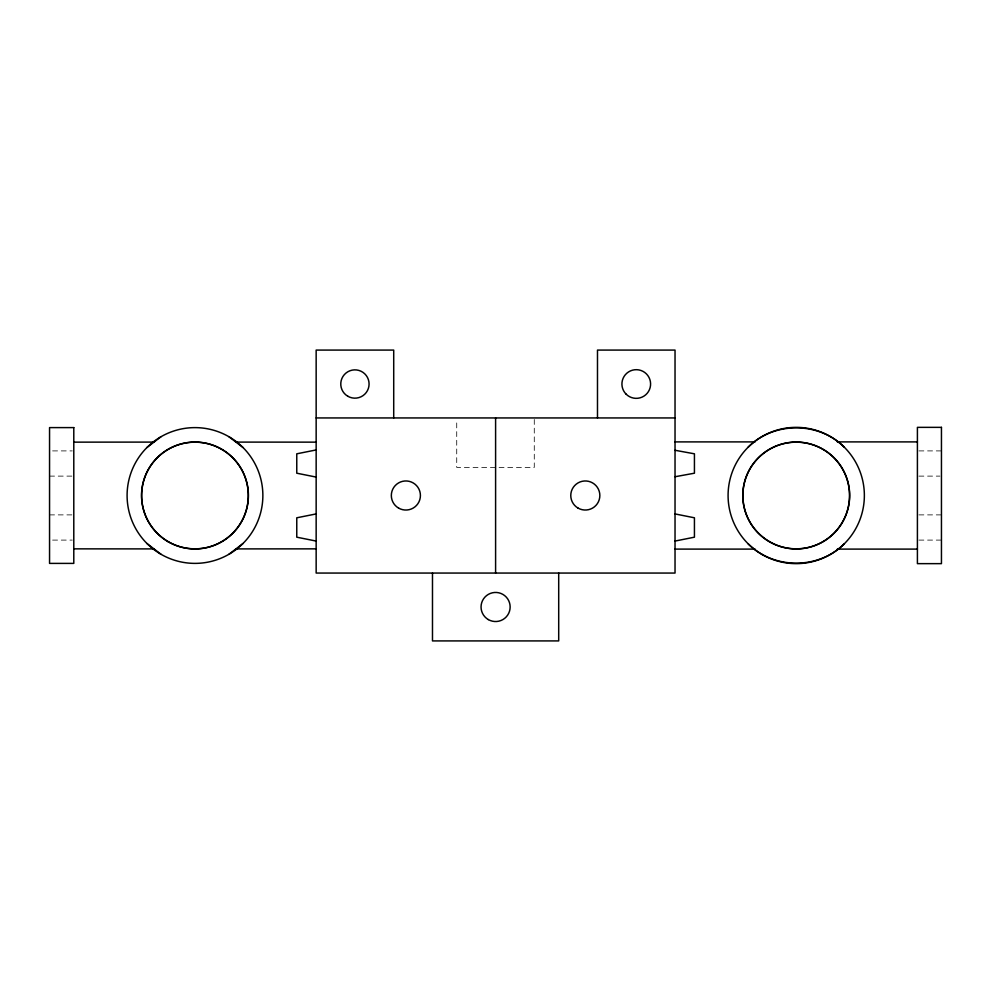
<?xml version="1.0" encoding="UTF-8"?>
<svg xmlns="http://www.w3.org/2000/svg" width="991" height="991" viewBox="0 0 991 991"><rect width="100%" height="100%" fill="white"/><g stroke="black" fill="none" stroke-linecap="round" stroke-linejoin="round"><path stroke-width="0.74" stroke-dasharray="4.96 3.72" d="M52.585 450.905L72.269 450.905M918.905 450.905L941.45 450.905M49.55 476.114L72.269 476.114M918.905 476.114L939.951 476.114M49.55 514.886L72.269 514.886M918.905 514.886L941.45 514.886M52.585 540.095L72.269 540.095M918.905 540.095L941.45 540.095M534.273 419.49L534.273 467.38L456.727 467.38L456.727 419.49"/><path stroke-width="1.49" d="M146.965 447.498L161.025 436.709A67.896 67.896 0 0 1 262.863 495.5A67.896 67.896 0 0 1 161.025 554.291L146.965 543.502M228.909 554.291L242.981 543.502M748.032 447.313C773.661 421.361 818.777 421.361 844.406 447.313M844.406 543.687C818.777 569.639 773.661 569.639 748.032 543.687M316.154 449.939L296.767 453.816L296.767 473.202L316.154 477.08M316.154 513.92L296.767 517.798L296.767 537.184L316.154 541.061M675.032 541.061L694.431 537.184L694.431 517.798L675.032 513.92M675.032 476.745L694.431 473.202L694.431 453.816L675.032 450.273M316.154 417.942L675.032 417.942M73.792 442.147L153.989 442.097M675.032 441.899L755.092 441.899M837.345 441.899L917.406 441.899M235.945 548.903L316.154 548.853M675.032 549.101L755.092 549.101M837.345 549.101L917.406 549.101M235.945 442.097L316.154 442.147M73.792 548.853L153.989 548.903M228.909 436.709L242.981 447.498M597.486 417.942L597.486 350.083L675.032 350.083L675.032 573.058L316.154 573.058L316.154 350.083L393.712 350.083L393.712 417.942M558.701 573.058L558.701 640.917L432.485 640.917L432.485 573.058M495.599 417.942L495.599 573.058M161.025 554.291A67.896 67.896 0 0 1 161.025 436.709M941.45 427.356L917.406 427.356L917.406 563.644L941.45 563.644L941.45 427.356M73.792 427.604L49.55 427.604L49.55 563.396L73.792 563.396L73.792 427.604M398.605 508.098A14.543 14.543 0 0 0 420.419 495.5A14.543 14.543 0 0 0 398.605 482.902A14.543 14.543 0 0 0 398.605 508.098M578.05 508.098A14.543 14.543 0 0 0 599.852 495.5A14.543 14.543 0 0 0 578.05 482.902A14.543 14.543 0 0 0 578.05 508.098M626.114 394.158A14.345 14.345 0 0 0 650.108 387.729A14.345 14.345 0 0 0 632.543 370.163A14.345 14.345 0 0 0 626.114 394.158M347.853 396.276A14.159 14.159 0 0 0 369.086 384.012A14.159 14.159 0 0 0 347.853 371.749A14.159 14.159 0 0 0 347.853 396.276M157.259 533.208A53.316 53.316 0 0 0 246.474 509.3A53.316 53.316 0 0 0 181.167 443.993A53.316 53.316 0 0 0 157.259 533.208M168.247 541.78A53.44 53.44 0 0 0 248.419 495.5A53.44 53.44 0 0 0 168.247 449.22A53.44 53.44 0 0 0 168.247 541.78M762.153 554.514A68.144 68.144 0 0 0 864.363 495.5A68.144 68.144 0 0 0 762.153 436.486A68.144 68.144 0 0 0 762.153 554.514M488.328 619.586A14.543 14.543 0 0 0 510.142 606.987A14.543 14.543 0 0 0 488.328 594.389A14.543 14.543 0 0 0 488.328 619.586M769.499 541.792A53.452 53.452 0 0 0 849.671 495.5A53.452 53.452 0 0 0 769.499 449.208A53.452 53.452 0 0 0 769.499 541.792M769.561 541.681A53.316 53.316 0 0 0 849.535 495.5A53.316 53.316 0 0 0 769.561 449.319A53.316 53.316 0 0 0 769.561 541.681"/></g></svg>
